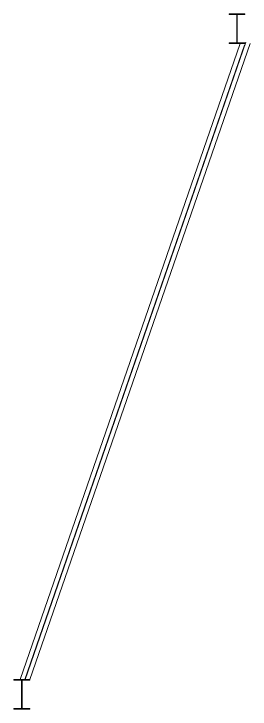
# Model space of a CAD drawing. Extents: x -1201378 to 2367219, y -619313 to 244905.
# Drawn here: x 637727 to 644095, y -437840 to -419090 of the extents above; entities that cross this region are included whole.
import ezdxf

# ---------------------------------------------------------------- set-up
doc = ezdxf.new("R2010")
doc.units = 0
doc.header["$LTSCALE"] = 1000
doc.layers.add('A-WINDOW', color=140, linetype='CONTINUOUS')
doc.layers.add('S-col', color=2, linetype='CONTINUOUS', lineweight=0)
doc.layers.add('梁', color=4, linetype='CONTINUOUS', lineweight=18)

# ---------------------------------------------------------------- blocks, each defined once
blk = doc.blocks.new('w42343243')
at = {"layer": 'S-col'}
blk.add_lwpolyline([(-165069, 621020), (-164639, 621020), (-164639, 621002), (-164848, 621002), (-164848, 620238), (-164639, 620238), (-164639, 620220), (-165069, 620220), (-165069, 620238), (-164860, 620238), (-164860, 621002), (-165069, 621002)], close=True, dxfattribs=at)

msp = doc.modelspace()

# ---------------------------------------------------------------- linework, layer by layer
at = {"layer": '梁', "linetype": 'Continuous'}
for points in [[(637892, -437039.8), (643830.5, -419889.8)], [(638019, -437039.8), (643943.9, -419929)], [(638029.5, -437039.8), (643981.7, -419850.5)], [(638156.5, -437039.8), (644095, -419889.8)]]:
    msp.add_lwpolyline(points, dxfattribs=at)

# ---------------------------------------------------------------- block references
at = {"layer": 'A-WINDOW'}
for p in [(808595.7, -1040109.8), (802795.7, -1058059.8)]:
    msp.add_blockref('w42343243', p, dxfattribs=at)

doc.saveas('drawing.dxf')
